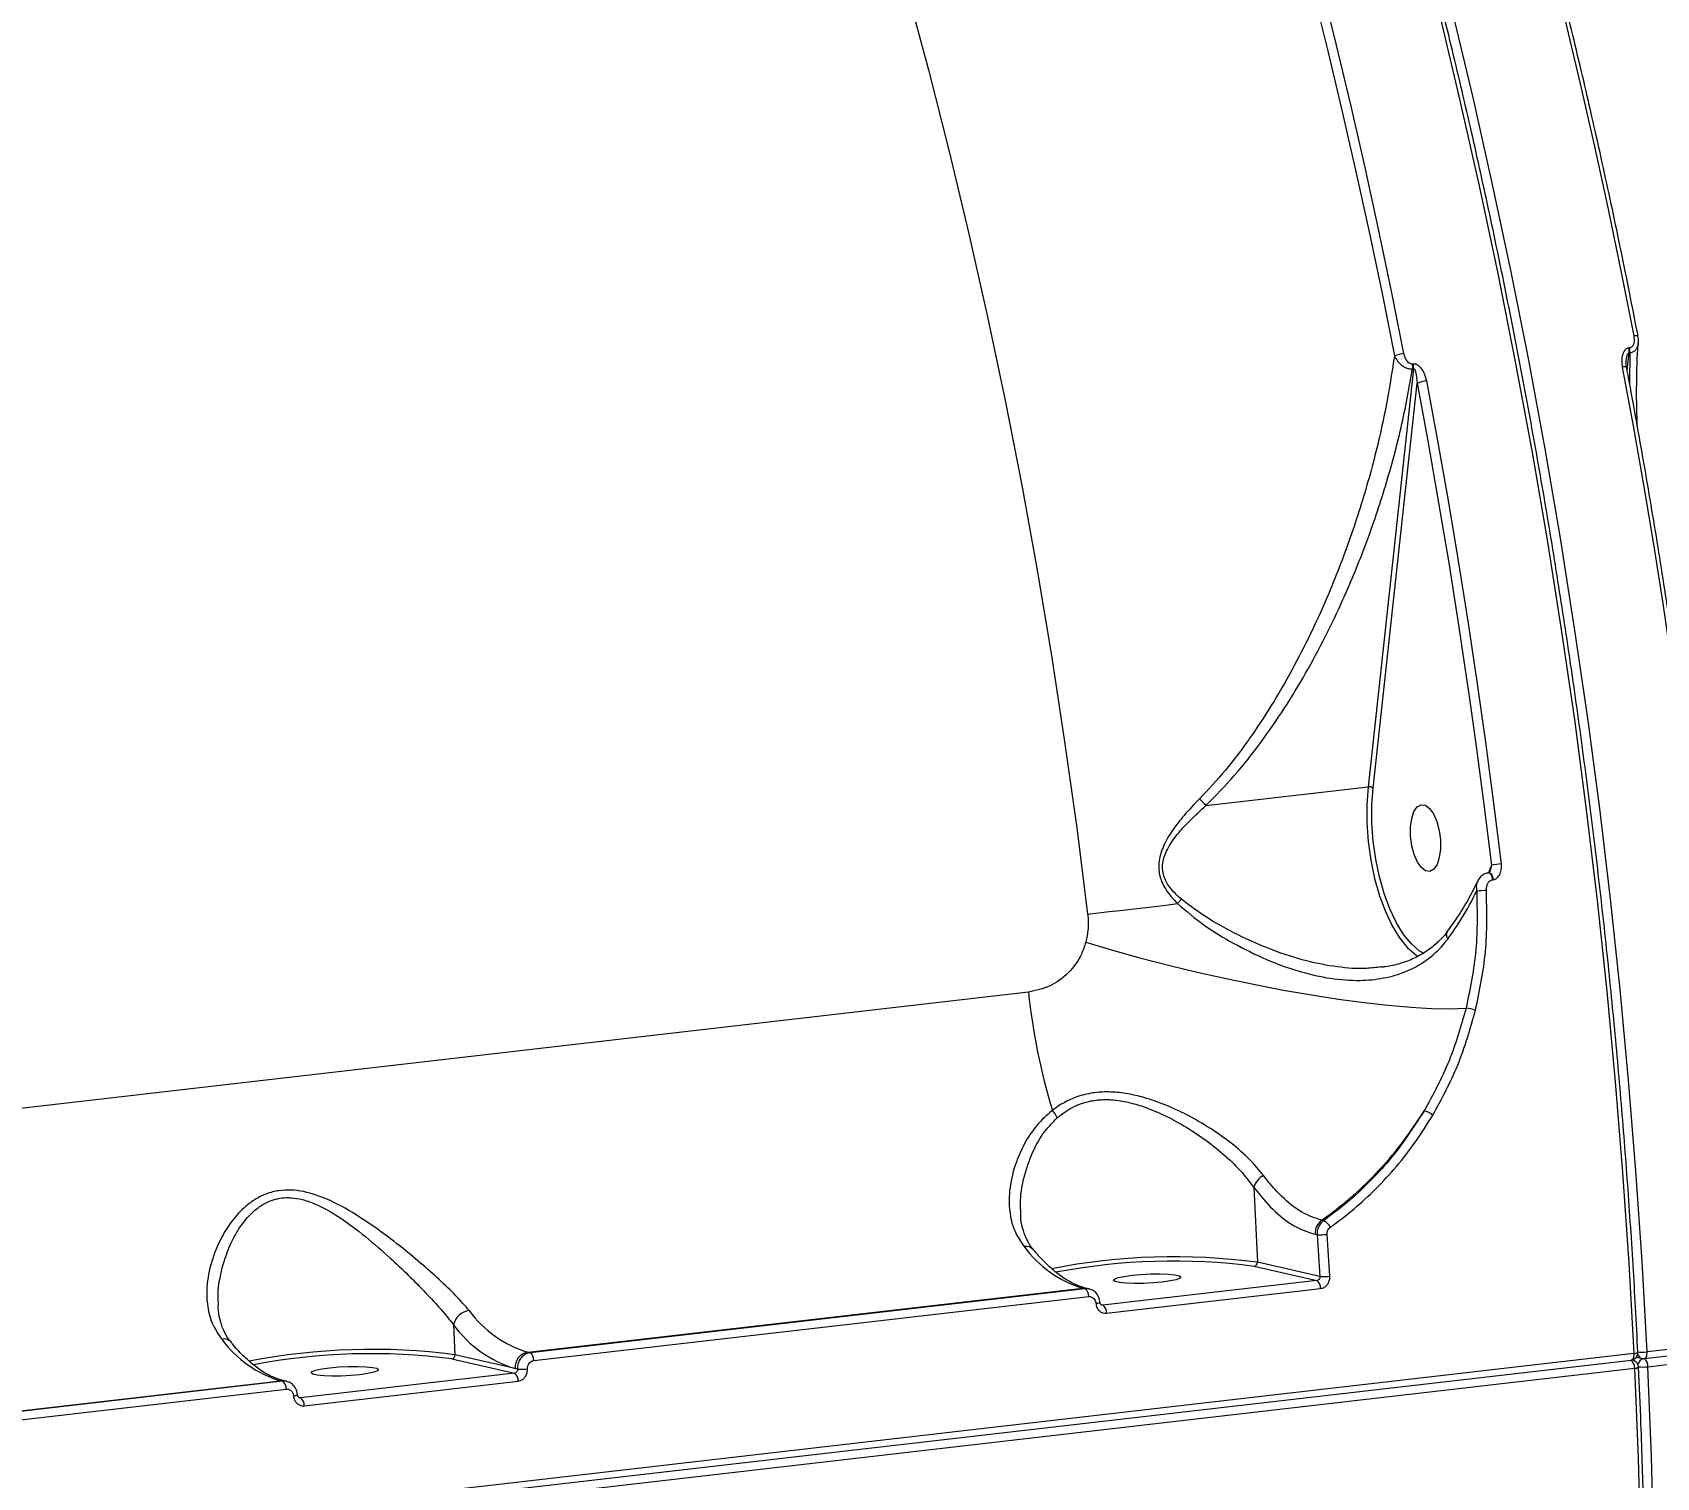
# Model space of a CAD drawing. Header units: millimetres. Extents: x -10881 to 8954, y -8695 to 5624.
# Drawn here: x 3864 to 4081, y -3457 to -3263.9 of the extents above; entities that cross this region are included whole.
import ezdxf

# ---------------------------------------------------------------- set-up
doc = ezdxf.new("R2010")
doc.units = ezdxf.units.MM
for name, color, linetype in [('DIKOM_ОБЪЕКТ', 7, 'Continuous'), ('DIKOM_РАЗМЕР_ЗОНА', 7, 'Continuous'), ('DIKOM_РАЗМЕР_ОБЪЕКТА', 7, 'Continuous')]:
    doc.layers.add(name, color=color, linetype=linetype)
doc.styles.add('style1', font='arial.ttf', dxfattribs={"width": 0.8})
doc.dimstyles.new('1-50', dxfattribs={"dimtxt": 300, "dimasz": 200, "dimexe": 100, "dimexo": 0, "dimgap": 100, "dimtad": 1, "dimtxsty": 'style1', "dimcen": 200, "dimclrd": 7, "dimclre": 7, "dimclrt": 7, "dimadec": 1, "dimazin": 2, "dimtfac": 1, "dimtmove": 0, "dimatfit": 2, "dimfxl": 0, "dimlwd": 25, "dimlwe": 18, "dimarcsym": 0})

# ---------------------------------------------------------------- blocks, each defined once
blk = doc.blocks.new('*D10')
at = {"layer": 'Defpoints', "color": 0, "transparency": 16777216}
for p in [(-7152.73, 2730.8), (7385.22, 911.28), (7385.22, -7693.77)]:
    blk.add_point(p, dxfattribs=at)
at = {"layer": 'DIKOM_РАЗМЕР_ОБЪЕКТА', "color": 7, "lineweight": 18, "transparency": 16777216}
for p, q in [((-7152.73, 2730.8), (-7152.73, -7793.77)), ((7385.22, 911.28), (7385.22, -7793.77))]:
    blk.add_line(p, q, dxfattribs=at)
at = {"layer": 'DIKOM_РАЗМЕР_ОБЪЕКТА', "color": 7, "lineweight": 25, "transparency": 16777216}
blk.add_line((-6952.73, -7693.77), (7185.22, -7693.77), dxfattribs=at)
at = {"layer": 'DIKOM_РАЗМЕР_ОБЪЕКТА', "color": 7, "transparency": 16777216}
for points in [[(-6952.73, -7660.43), (-6952.73, -7727.1), (-7152.73, -7693.77)], [(7185.22, -7660.43), (7185.22, -7727.1), (7385.22, -7693.77)]]:
    blk.add_solid(points, dxfattribs=at)
at = {"layer": 'DIKOM_РАЗМЕР_ОБЪЕКТА', "color": 7, "transparency": 16777216, "insert": (116.24, -7440.59), "char_height": 300, "attachment_point": 5, "style": 'style1'}
blk.add_mtext('14500', dxfattribs=at)
blk = doc.blocks.new('*D12')
at = {"layer": 'Defpoints', "color": 0, "transparency": 16777216}
for p in [(-9113.32, 3014.05), (8954.2, 2756.48), (8954.2, -8594.51)]:
    blk.add_point(p, dxfattribs=at)
at = {"layer": 'DIKOM_РАЗМЕР_ЗОНА', "color": 7, "lineweight": 18, "transparency": 16777216}
for p, q in [((-9113.32, 3014.05), (-9113.32, -8694.51)), ((8954.2, 2756.48), (8954.2, -8694.51))]:
    blk.add_line(p, q, dxfattribs=at)
at = {"layer": 'DIKOM_РАЗМЕР_ЗОНА', "color": 7, "lineweight": 25, "transparency": 16777216}
blk.add_line((-8913.32, -8594.51), (8754.2, -8594.51), dxfattribs=at)
at = {"layer": 'DIKOM_РАЗМЕР_ЗОНА', "color": 7, "transparency": 16777216}
for points in [[(-8913.32, -8561.18), (-8913.32, -8627.85), (-9113.32, -8594.51)], [(8754.2, -8561.18), (8754.2, -8627.85), (8954.2, -8594.51)]]:
    blk.add_solid(points, dxfattribs=at)
at = {"layer": 'DIKOM_РАЗМЕР_ЗОНА', "color": 7, "transparency": 16777216, "insert": (-79.56, -8341.34), "char_height": 300, "attachment_point": 5, "style": 'style1'}
blk.add_mtext('18000', dxfattribs=at)

msp = doc.modelspace()

# ---------------------------------------------------------------- linework, layer by layer
at = {"layer": 'DIKOM_ОБЪЕКТ', "color": 7, "linetype": 'Continuous', "lineweight": 15}
for p, q in [((4077.04, -3308.99), (4077.307, -3306.664)), ((4077.387, -3306.012), (4077.279, -3306.024)), ((4077.307, -3306.664), (4077.416, -3306.652)), ((4077.416, -3306.652), (4077.376, -3310.807)), ((4048.496, -3308.802), (4042.434, -3364.699)), ((4048.466, -3308.17), (4048.357, -3308.183)), ((4048.387, -3308.814), (4048.496, -3308.802)), ((4043.1, -3364.854), (4048.967, -3310.753)), ((4048.967, -3310.753), (4049.865, -3315.546)), ((4020.769, -3367.2), (4042.434, -3364.699)), ((4058.586, -3376.179), (4058.508, -3376.188)), ((4058.914, -3375.159), (4058.539, -3376.185)), ((4058.586, -3376.179), (4058.63, -3376.179)), ((4059.056, -3377.127), (4059.134, -3377.118)), ((4049.896, -3387.006), (4049.561, -3386.815)), ((4079.384, -3441.12), (4511.825, -3391.205)), ((4512.157, -3390.311), (4079.716, -3440.227)), ((3997.05, -3392.141), (3684.334, -3428.237)), ((4079.81, -3442.21), (4512.252, -3392.295)), ((4027.162, -3418.251), (4027.637, -3428.246)), ((4036.484, -3422.691), (4036.238, -3422.635)), ((4035.343, -3424.513), (4035.61, -3424.574)), ((4035.987, -3430.153), (4027.637, -3428.246)), ((4035.588, -3430.705), (4006.997, -3434.005)), ((4027.214, -3428.792), (4035.588, -3430.705)), ((3930.15, -3440.273), (4004.309, -3431.713)), ((4004.603, -3431.78), (3930.445, -3440.34)), ((3930.937, -3441.391), (4005.095, -3432.831)), ((4004.309, -3431.713), (4004.603, -3431.78)), ((4005.144, -3431.809), (4004.848, -3431.742)), ((4007.489, -3435.062), (4036.08, -3431.762)), ((4006.997, -3434.005), (4006.784, -3433.957)), ((4006.997, -3434.005), (4006.86, -3433.995)), ((3920.23, -3436.614), (3920.42, -3440.622)), ((3645.155, -3491.242), (4077.597, -3441.327)), ((4077.929, -3440.433), (3645.487, -3490.348)), ((3919.997, -3441.168), (3928.371, -3443.081)), ((3928.458, -3442.458), (3920.42, -3440.622)), ((3930.445, -3440.34), (3930.15, -3440.273)), ((4077.799, -3441.337), (4077.688, -3441.312)), ((4078.286, -3440.928), (4079.046, -3441.102)), ((3645.581, -3492.332), (4078.023, -3442.416)), ((3928.371, -3443.081), (3899.78, -3446.381)), ((3928.77, -3442.529), (3928.458, -3442.458)), ((3822.933, -3452.648), (3897.092, -3444.088)), ((3897.387, -3444.156), (3823.228, -3452.716)), ((3823.72, -3453.767), (3897.878, -3445.207)), ((3897.092, -3444.088), (3897.387, -3444.156)), ((3897.927, -3444.185), (3897.631, -3444.117)), ((3900.272, -3447.438), (3928.863, -3444.138)), ((3899.78, -3446.381), (3899.567, -3446.332)), ((3899.78, -3446.381), (3899.643, -3446.371))]:
    msp.add_line(p, q, dxfattribs=at)
at = {"layer": 'DIKOM_ОБЪЕКТ', "color": 7, "linetype": 'Continuous', "lineweight": 15, "flags": 128}
for points in [[(4062.456, -3237.936), (4064.639, -3246.041), (4066.753, -3254.213), (4068.797, -3262.447), (4070.77, -3270.739), (4072.672, -3279.086), (4074.501, -3287.485), (4076.257, -3295.931), (4077.939, -3304.421)], [(4030.736, -3241.908), (4032.877, -3249.856), (4034.952, -3257.868), (4036.959, -3265.939), (4038.898, -3274.068), (4040.769, -3282.249), (4042.569, -3290.481), (4044.299, -3298.758), (4045.958, -3307.079)], [(4047.226, -3306.77), (4045.564, -3298.431), (4043.83, -3290.135), (4042.026, -3281.885), (4040.152, -3273.686), (4038.208, -3265.539), (4036.196, -3257.45), (4034.117, -3249.42), (4031.971, -3241.454)], [(3980.792, -3258.096), (3983.695, -3268.858), (3986.463, -3279.746), (3989.094, -3290.751), (3991.587, -3301.861), (3993.937, -3313.066), (3996.145, -3324.356), (3998.206, -3335.721), (4000.12, -3347.15), (4001.884, -3358.632), (4003.497, -3370.157), (4004.958, -3381.714)], [(4051.909, -3261.239), (4054.668, -3272.746), (4057.288, -3284.358), (4059.769, -3296.067), (4062.106, -3307.863), (4064.299, -3319.734), (4066.345, -3331.672), (4068.243, -3343.667), (4069.992, -3355.708), (4071.589, -3367.784), (4073.033, -3379.887), (4074.324, -3392.006), (4075.46, -3404.13), (4076.44, -3416.249), (4077.263, -3428.353), (4077.929, -3440.433)], [(4079.716, -3440.227), (4079.05, -3428.147), (4078.227, -3416.043), (4077.247, -3403.923), (4076.111, -3391.799), (4074.82, -3379.681), (4073.376, -3367.578), (4071.779, -3355.501), (4070.03, -3343.461), (4068.132, -3331.466), (4066.086, -3319.528), (4063.893, -3307.656), (4061.556, -3295.861), (4059.075, -3284.152), (4056.455, -3272.539), (4053.696, -3261.033)], [(4076.394, -3308.574), (4077.843, -3316.436), (4079.229, -3324.327), (4080.549, -3332.245), (4081.805, -3340.187), (4082.995, -3348.15), (4084.119, -3356.131), (4085.177, -3364.127), (4086.167, -3372.135)], [(4060.241, -3374.996), (4059.233, -3366.86), (4058.156, -3358.737), (4057.01, -3350.63), (4055.796, -3342.542), (4054.515, -3334.475), (4053.166, -3326.433), (4051.751, -3318.42), (4050.27, -3310.437)], [(4049.865, -3315.546), (4050.445, -3318.717), (4051.856, -3326.711), (4053.202, -3334.734), (4054.48, -3342.781), (4055.691, -3350.851), (4055.949, -3352.63)], [(4055.949, -3352.63), (4056.834, -3358.939), (4057.909, -3367.042), (4058.914, -3375.159)], [(4042.434, -3364.699), (4042.266, -3367.051), (4042.271, -3369.508), (4042.448, -3372.015), (4042.795, -3374.511), (4043.301, -3376.939), (4043.956, -3379.242), (4044.745, -3381.366), (4045.648, -3383.261), (4046.645, -3384.884), (4047.713, -3386.195), (4047.881, -3386.366)], [(4049.561, -3386.815), (4049.296, -3386.64), (4048.217, -3385.699), (4047.182, -3384.427), (4046.215, -3382.854), (4045.339, -3381.016), (4044.575, -3378.956), (4043.94, -3376.723), (4043.449, -3374.368), (4043.113, -3371.948), (4042.941, -3369.517), (4042.937, -3367.134), (4043.1, -3364.854)], [(4048.257, -3368.912), (4048.564, -3367.996), (4048.995, -3367.368), (4049.515, -3367.077), (4050.084, -3367.147), (4050.654, -3367.573), (4051.18, -3368.319), (4051.618, -3369.327), (4051.934, -3370.513), (4052.101, -3371.782), (4052.107, -3373.031), (4051.95, -3374.159), (4051.644, -3375.075), (4051.213, -3375.703), (4050.692, -3375.994), (4050.124, -3375.924), (4049.554, -3375.498), (4049.028, -3374.751), (4048.59, -3373.744), (4048.274, -3372.558), (4048.106, -3371.289), (4048.101, -3370.04), (4048.257, -3368.912)], [(4058.507, -3376.188), (4058.569, -3376.191), (4058.697, -3376.256), (4058.819, -3376.396), (4058.924, -3376.599), (4059.006, -3376.85), (4059.056, -3377.127)], [(4058.63, -3376.179), (4058.647, -3376.182), (4058.775, -3376.247), (4058.897, -3376.387), (4059.002, -3376.59), (4059.084, -3376.841), (4059.134, -3377.118)], [(4004.958, -3381.714), (4006.388, -3381.549), (4007.844, -3381.38), (4009.322, -3381.208), (4010.821, -3381.033), (4012.337, -3380.855), (4013.869, -3380.675), (4015.415, -3380.492), (4016.971, -3380.308)], [(4004.71, -3385.455), (4008.262, -3386.508), (4011.951, -3387.531), (4015.74, -3388.514), (4019.592, -3389.447), (4023.468, -3390.321), (4027.33, -3391.127), (4031.141, -3391.857), (4034.862, -3392.505), (4038.457, -3393.063), (4041.89, -3393.526), (4045.128, -3393.89), (4048.138, -3394.151), (4050.891, -3394.306), (4053.36, -3394.354), (4055.519, -3394.295)], [(4047.881, -3386.366), (4048.826, -3387.165), (4049.115, -3387.356)], [(4035.61, -3424.574), (4035.659, -3425.272), (4035.707, -3425.969), (4035.755, -3426.667), (4035.803, -3427.364), (4035.849, -3428.062), (4035.896, -3428.759), (4035.942, -3429.456), (4035.987, -3430.153)], [(4037.325, -3430.114), (4037.279, -3429.415), (4037.234, -3428.717), (4037.187, -3428.018), (4037.14, -3427.318), (4037.093, -3426.619), (4037.045, -3425.92), (4036.996, -3425.221), (4036.947, -3424.522)], [(4014.928, -3430.902), (4013.714, -3431.014), (4012.436, -3431.08), (4011.196, -3431.094), (4010.096, -3431.055), (4009.225, -3430.967), (4008.653, -3430.837), (4008.426, -3430.674), (4008.564, -3430.493), (4009.054, -3430.307), (4009.857, -3430.133), (4010.909, -3429.984), (4012.123, -3429.871), (4013.401, -3429.805), (4014.641, -3429.791), (4015.741, -3429.83), (4016.612, -3429.918), (4017.184, -3430.049), (4017.411, -3430.211), (4017.273, -3430.392), (4016.783, -3430.578), (4015.98, -3430.752), (4014.928, -3430.902)], [(4004.309, -3431.713), (4004.659, -3431.71), (4004.848, -3431.742)], [(4077.929, -3440.433), (4077.929, -3440.624), (4077.913, -3440.805), (4077.88, -3440.967), (4077.832, -3441.104), (4077.77, -3441.212), (4077.697, -3441.286), (4077.616, -3441.323), (4077.597, -3441.327)], [(4077.799, -3441.337), (4077.704, -3441.322), (4077.656, -3441.318)], [(4079.384, -3441.12), (4079.402, -3441.117), (4079.484, -3441.08), (4079.557, -3441.006), (4079.619, -3440.898), (4079.667, -3440.76), (4079.7, -3440.598), (4079.716, -3440.418), (4079.716, -3440.227)], [(3907.711, -3443.277), (3906.497, -3443.389), (3905.219, -3443.455), (3903.979, -3443.47), (3902.879, -3443.431), (3902.008, -3443.343), (3901.436, -3443.212), (3901.209, -3443.05), (3901.347, -3442.868), (3901.837, -3442.683), (3902.64, -3442.509), (3903.692, -3442.359), (3904.906, -3442.247), (3906.184, -3442.181), (3907.424, -3442.167), (3908.524, -3442.205), (3909.395, -3442.294), (3909.967, -3442.424), (3910.194, -3442.587), (3910.056, -3442.768), (3909.566, -3442.954), (3908.763, -3443.128), (3907.711, -3443.277)], [(4078.023, -3442.416), (4078.505, -3454.454), (4078.828, -3466.444), (4078.993, -3478.377), (4078.999, -3490.243), (4078.845, -3502.032), (4078.534, -3513.734), (4078.063, -3525.338), (4077.435, -3536.836), (4076.649, -3548.217), (4075.706, -3559.473), (4074.608, -3570.593), (4073.354, -3581.568), (4071.945, -3592.389)], [(4073.732, -3592.182), (4075.141, -3581.361), (4076.395, -3570.386), (4077.493, -3559.267), (4078.436, -3548.011), (4079.222, -3536.63), (4079.85, -3525.132), (4080.321, -3513.527), (4080.632, -3501.826), (4080.786, -3490.037), (4080.78, -3478.171), (4080.615, -3466.238), (4080.292, -3454.248), (4079.81, -3442.21)], [(3897.092, -3444.088), (3897.442, -3444.086), (3897.631, -3444.117)]]:
    msp.add_lwpolyline(points, dxfattribs=at)
at = {"layer": 'DIKOM_ОБЪЕКТ', "color": 7, "linetype": 'Continuous', "lineweight": 15}
for centre, radius, start, end in [((4078.184, -3305.235), 0.849, 67.23769, 106.77271), ((4047.699, -3311.467), 4.721, 95.74032, 111.64242), ((4075.158, -3306.439), 2.16, 354.00712, 11.05171), ((4075.267, -3306.426), 2.16, 354.00712, 11.05171), ((4046.229, -3308.6), 2.168, 354.3283, 11.1042), ((4046.338, -3308.588), 2.168, 354.3283, 11.1042), ((4076.646, -3309.385), 0.849, 67.75733, 107.23627), ((4050.719, -3315.128), 4.712, 95.46793, 111.82447), ((4042.57, -3365.624), 0.935, 55.46256, 98.35001), ((4069.452, -3455.64), 81.168, 96.51593, 97.45938), ((4059.261, -3403.385), 24.851, 92.34173, 95.34372), ((4001.482, -3366.115), 21.009, 317.49769, 319.59993), ((4083.231, -3382.976), 86.667, 186.07081, 196.74817), ((4055.083, -3399.754), 5.477, 71.80158, 85.43045), ((3997.683, -3410.26), 3.446, 22.32789, 42.09515), ((4049.209, -3410.975), 3.04, 51.97172, 76.51015), ((4029.553, -3418.873), 2.471, 115.97286, 165.4187), ((4037.512, -3424.394), 2.172, 125.89182, 183.13345), ((4035.72, -3424.348), 1.825, 25.0441, 65.24717), ((3996.713, -3427.474), 1.348, 41.82307, 100.26635), ((4008.682, -3417.255), 15.105, 216.0673, 253.17049), ((4035.983, -3417.001), 7.582, 267.17711, 277.30203), ((4016.52, -3512.6), 85.083, 82.49221, 101.11955), ((4016.432, -3510.87), 82.782, 82.51615, 100.93842), ((4027.126, -3428.287), 0.513, 279.89732, 4.57321), ((4034.909, -3431.664), 1.175, 355.21162, 54.68796), ((4036.461, -3423.457), 6.713, 265.94668, 277.39035), ((4003.928, -3432.736), 1.171, 355.35069, 54.76163), ((3922.647, -3437.164), 2.479, 97.70691, 167.19347), ((3934.524, -3425.815), 15.105, 216.0673, 253.17049), ((4006.081, -3432.583), 1.142, 268.61052, 297.42104), ((4006.318, -3434.964), 1.175, 355.21162, 54.68796), ((3933.049, -3427.277), 15.86, 216.0673, 253.17049), ((3889.496, -3439.85), 1.348, 41.82307, 100.26635), ((3901.465, -3429.631), 15.105, 216.0673, 253.17049), ((3909.303, -3524.975), 85.083, 82.49221, 101.11955), ((3909.215, -3523.245), 82.782, 82.51615, 100.93842), ((3919.909, -3440.663), 0.513, 279.89732, 4.57321), ((3930.503, -3442.294), 2.052, 99.89732, 184.57321), ((3929.77, -3441.296), 1.171, 355.35069, 54.76163), ((4076.772, -3442.31), 1.256, 355.15586, 51.25871), ((4077.482, -3440.333), 1, 276.58432, 2.78515), ((4077.576, -3442.312), 1, 16.21925, 77.1343), ((4077.984, -3439.535), 0.9, 266.50129, 303.56187), ((4079.032, -3435.115), 5.157, 262.68351, 277.61406), ((4079.255, -3440.266), 0.862, 201.21773, 255.99349), ((4079.49, -3442.112), 1.015, 103.69948, 168.86353), ((4079.269, -3440.127), 1, 257.1343, 276.58432), ((4078.562, -3442.103), 1.252, 355.10808, 51.43981), ((3927.692, -3444.04), 1.175, 355.21162, 54.68796), ((3929.244, -3435.833), 6.713, 265.94668, 277.39035), ((4078.08, -3441.54), 0.878, 266.27172, 304.29937), ((4077.576, -3442.312), 1, 2.66331, 16.21925), ((4079.116, -3436.71), 5.543, 264.37653, 277.19291), ((3896.711, -3445.112), 1.171, 355.35069, 54.76163), ((3898.864, -3444.958), 1.142, 268.61052, 297.42104), ((3899.101, -3447.34), 1.175, 355.21162, 54.68796)]:
    msp.add_arc(centre, radius, start, end, dxfattribs=at)
for points, knots in [([(4078.481, -3440.285), (4078.38, -3438.284), (4078.086, -3432.484), (4077.493, -3422.861), (4076.655, -3411.417), (4075.675, -3399.963), (4074.557, -3388.509), (4073.3, -3377.062), (4071.906, -3365.63), (4070.376, -3354.224), (4068.711, -3342.851), (4066.912, -3331.52), (4064.981, -3320.239), (4062.918, -3309.017), (4060.726, -3297.863), (4058.406, -3286.784), (4055.961, -3275.789), (4053.39, -3264.886), (4050.698, -3254.083), (4047.885, -3243.389), (4044.954, -3232.812), (4041.907, -3222.359), (4038.746, -3212.039), (4035.474, -3201.858), (4032.093, -3191.825), (4028.605, -3181.948), (4025.013, -3172.233), (4021.321, -3162.688), (4017.529, -3153.321), (4013.643, -3144.137), (4009.663, -3135.145), (4005.594, -3126.35), (4001.438, -3117.76), (3997.198, -3109.381), (3992.877, -3101.218), (3988.48, -3093.28), (3984.008, -3085.57), (3979.465, -3078.095), (3974.855, -3070.862), (3970.18, -3063.874), (3965.446, -3057.137), (3960.653, -3050.658), (3955.808, -3044.439), (3950.912, -3038.487), (3945.97, -3032.806), (3940.984, -3027.399), (3935.96, -3022.272), (3930.9, -3017.428), (3925.809, -3012.87), (3920.69, -3008.604), (3915.546, -3004.631), (3910.383, -3000.955), (3905.204, -2997.579), (3900.012, -2994.506), (3894.813, -2991.739), (3889.609, -2989.276), (3884.406, -2987.133), (3879.665, -2985.426), (3876.664, -2984.574), (3875.392, -2984.214)], [0, 0, 0, 0, 0.009352, 0.0271207, 0.0448898, 0.0626588, 0.0804277, 0.0981966, 0.1159654, 0.1337343, 0.1515032, 0.1692722, 0.1870413, 0.2048104, 0.2225797, 0.2403492, 0.2581188, 0.2758886, 0.2936587, 0.3114291, 0.3291997, 0.3469707, 0.364742, 0.3825137, 0.4002858, 0.4180584, 0.4358315, 0.4536051, 0.4713793, 0.4891541, 0.5069295, 0.5247056, 0.5424824, 0.56026, 0.5780384, 0.5958176, 0.6135977, 0.6313787, 0.6491606, 0.6669434, 0.6847271, 0.7025116, 0.720297, 0.7380832, 0.7558699, 0.7736572, 0.7914447, 0.809232, 0.8270189, 0.8448047, 0.8625888, 0.8803707, 0.8981494, 0.9159239, 0.9336934, 0.9514566, 0.9692125, 0.9869601, 1, 1, 1, 1]), ([(4078.512, -3304.451), (4078.13, -3302.494), (4077.021, -3296.816), (4075.088, -3287.473), (4072.673, -3276.457), (4070.131, -3265.532), (4067.465, -3254.707), (4065.093, -3245.554), (4063.589, -3240.032), (4063.049, -3238.049)], [0, 0, 0, 0, 0.0864657, 0.250752, 0.4150434, 0.5793367, 0.7436321, 0.9079299, 1, 1, 1, 1]), ([(4077.939, -3304.421), (4077.971, -3304.701), (4078.018, -3305.107), (4077.889, -3305.586), (4077.74, -3305.832), (4077.564, -3305.973), (4077.442, -3306), (4077.387, -3306.012)], [0, 0, 0, 0, 0.4299746, 0.6257729, 0.7881205, 0.905263, 1, 1, 1, 1]), ([(4078.559, -3305.353), (4078.568, -3305.3), (4078.613, -3305.003), (4078.542, -3304.702), (4078.484, -3304.454)], [0, 0, 0, 0, 0.17851285, 1, 1, 1, 1]), ([(4045.958, -3307.079), (4045.543, -3309.705), (4044.711, -3314.971), (4042.765, -3322.928), (4040.305, -3330.91), (4037.022, -3339.499), (4033.49, -3346.964), (4029.904, -3353.269), (4026.856, -3357.951), (4023.574, -3362.363), (4021.086, -3365.029), (4019.913, -3366.286)], [0, 0, 0, 0, 0.1266496, 0.2539552, 0.3833036, 0.5133748, 0.6746734, 0.7563522, 0.8384276, 0.923821, 1, 1, 1, 1]), ([(4045.958, -3307.079), (4046.083, -3307.327), (4046.328, -3307.815), (4046.916, -3308.367), (4047.481, -3308.676), (4047.962, -3308.818), (4048.243, -3308.816), (4048.387, -3308.814)], [0, 0, 0, 0, 0.2736306, 0.5372557, 0.7207985, 0.8565464, 1, 1, 1, 1]), ([(4048.357, -3308.183), (4048.284, -3308.182), (4048.14, -3308.18), (4047.901, -3308.054), (4047.63, -3307.79), (4047.372, -3307.343), (4047.277, -3306.967), (4047.226, -3306.77)], [0, 0, 0, 0, 0.1190139, 0.237429, 0.412333, 0.6910396, 1, 1, 1, 1]), ([(4077.279, -3306.024), (4077.193, -3306.044), (4077, -3306.087), (4076.724, -3306.314), (4076.48, -3306.718), (4076.294, -3307.44), (4076.309, -3308.097), (4076.386, -3308.527), (4076.394, -3308.574)], [0, 0, 0, 0, 0.0933723, 0.2087465, 0.3720832, 0.5792995, 0.9536434, 1, 1, 1, 1]), ([(4076.931, -3307.73), (4076.932, -3307.698), (4076.941, -3307.508), (4077.005, -3307.212), (4077.096, -3306.899), (4077.19, -3306.736), (4077.26, -3306.676), (4077.292, -3306.668), (4077.307, -3306.664)], [0, 0, 0, 0, 0.0835713, 0.4905808, 0.7641543, 0.9109771, 0.9561959, 1, 1, 1, 1]), ([(4077.416, -3306.652), (4077.524, -3306.629), (4077.763, -3306.579), (4078.103, -3306.382), (4078.388, -3306.049), (4078.559, -3305.687), (4078.546, -3305.436), (4078.542, -3305.361)], [0, 0, 0, 0, 0.1636537, 0.3588383, 0.6083287, 0.8828755, 1, 1, 1, 1]), ([(4078.464, -3316.806), (4078.459, -3316.752), (4078.313, -3314.98), (4078.31, -3311.432), (4078.34, -3307.665), (4078.52, -3305.632), (4078.544, -3305.361)], [0, 0, 0, 0, 0.0144778, 0.4755797, 0.930234, 1, 1, 1, 1]), ([(4020.762, -3367.198), (4022.064, -3365.871), (4024.685, -3363.2), (4028.131, -3358.799), (4031.283, -3354.233), (4034.138, -3349.508), (4036.747, -3344.648), (4039.504, -3338.857), (4042.256, -3332.144), (4044.837, -3324.457), (4046.955, -3316.664), (4047.909, -3311.431), (4048.387, -3308.814)], [0, 0, 0, 0, 0.0822813, 0.1655631, 0.2475156, 0.3294893, 0.4129248, 0.4963687, 0.6209045, 0.7454526, 0.8727281, 1, 1, 1, 1]), ([(4050.27, -3310.437), (4050.19, -3310.121), (4050.037, -3309.516), (4049.616, -3308.796), (4049.179, -3308.375), (4048.803, -3308.176), (4048.578, -3308.172), (4048.466, -3308.17)], [0, 0, 0, 0, 0.30890378, 0.59234769, 0.76974198, 0.88449726, 1, 1, 1, 1]), ([(4048.496, -3308.802), (4048.511, -3308.802), (4048.545, -3308.803), (4048.603, -3308.841), (4048.705, -3308.971), (4048.92, -3309.596), (4048.946, -3310.235), (4048.967, -3310.753)], [0, 0, 0, 0, 0.0232943, 0.0519863, 0.1042428, 0.2733778, 1, 1, 1, 1]), ([(4076.974, -3308.598), (4076.961, -3308.539), (4076.896, -3308.245), (4076.915, -3307.957), (4076.93, -3307.727)], [0, 0, 0, 0, 0.20026718, 1, 1, 1, 1]), ([(4086.727, -3372.076), (4086.484, -3370.071), (4085.778, -3364.255), (4084.505, -3354.646), (4082.865, -3343.267), (4081.09, -3331.927), (4079.215, -3320.835), (4077.809, -3313.072), (4077.055, -3309.067), (4076.967, -3308.599)], [0, 0, 0, 0, 0.0939969, 0.2725895, 0.4511864, 0.6297838, 0.808382, 0.9775831, 1, 1, 1, 1]), ([(4019.913, -3366.286), (4019.208, -3367.016), (4017.913, -3368.359), (4016.238, -3370.512), (4015.004, -3372.6), (4014.36, -3374.734), (4014.514, -3376.726), (4015.411, -3378.639), (4016.402, -3379.699), (4016.971, -3380.308)], [0, 0, 0, 0, 0.1839977, 0.3384108, 0.4956213, 0.6241643, 0.7374526, 0.8492076, 1, 1, 1, 1]), ([(4017.481, -3379.731), (4016.907, -3379.205), (4015.924, -3378.304), (4015.068, -3376.709), (4014.932, -3375.578), (4015.046, -3374.381), (4015.604, -3372.878), (4016.913, -3371.017), (4018.675, -3369.077), (4020.031, -3367.861), (4020.769, -3367.2)], [0, 0, 0, 0, 0.1504162, 0.2579323, 0.3421015, 0.3655845, 0.4905432, 0.6470425, 0.8079138, 1, 1, 1, 1]), ([(4019.913, -3366.286), (4019.941, -3366.315), (4020.093, -3366.475), (4020.4, -3366.8), (4020.633, -3367.056), (4020.762, -3367.198)], [0, 0, 0, 0, 0.0927063, 0.4978143, 1, 1, 1, 1]), ([(4020.769, -3367.2), (4020.768, -3367.2), (4020.766, -3367.2), (4020.764, -3367.199), (4020.763, -3367.198), (4020.762, -3367.198)], [0, 0, 0, 0, 0.41913426, 0.76929819, 1, 1, 1, 1]), ([(4058.511, -3376.208), (4058.349, -3376.233), (4057.997, -3376.287), (4057.541, -3376.616), (4057.216, -3376.973), (4057.114, -3377.239), (4057.083, -3377.319)], [0, 0, 0, 0, 0.2546206, 0.5547835, 0.8662662, 1, 1, 1, 1]), ([(4058.74, -3375.9), (4058.73, -3375.934), (4058.704, -3376.021), (4058.64, -3376.116), (4058.592, -3376.168), (4058.57, -3376.183), (4058.57, -3376.182), (4058.571, -3376.182)], [0, 0, 0, 0, 0.2206584, 0.5636428, 0.8006196, 0.9653814, 1, 1, 1, 1]), ([(4058.914, -3375.159), (4058.897, -3375.289), (4058.865, -3375.536), (4058.782, -3375.783), (4058.742, -3375.9)], [0, 0, 0, 0, 0.5246443, 1, 1, 1, 1]), ([(4059.134, -3377.118), (4059.257, -3377.088), (4059.502, -3377.029), (4059.836, -3376.742), (4060.122, -3376.274), (4060.278, -3375.652), (4060.253, -3375.203), (4060.241, -3374.996)], [0, 0, 0, 0, 0.15227368, 0.30404779, 0.50801955, 0.77323171, 1, 1, 1, 1]), ([(4057.049, -3377.316), (4056.657, -3378.108), (4055.846, -3379.748), (4054.471, -3382.002), (4053.412, -3383.447), (4052.975, -3384.043)], [0, 0, 0, 0, 0.354055, 0.733646, 1, 1, 1, 1]), ([(4053.07, -3385.057), (4053.723, -3384.128), (4055.219, -3382), (4056.324, -3379.852), (4056.947, -3378.641)], [0, 0, 0, 0, 0.4365684, 1, 1, 1, 1]), ([(4056.947, -3378.641), (4057.002, -3381.252), (4057.115, -3386.539), (4056.055, -3391.688), (4055.519, -3394.295)], [0, 0, 0, 0, 0.493766, 1, 1, 1, 1]), ([(4056.793, -3394.552), (4057.329, -3391.954), (4058.413, -3386.693), (4058.302, -3381.29), (4058.246, -3378.554)], [0, 0, 0, 0, 0.4937617, 1, 1, 1, 1]), ([(4057.079, -3377.318), (4057.054, -3377.357), (4056.92, -3377.571), (4056.861, -3378.038), (4056.92, -3378.452), (4056.947, -3378.641)], [0, 0, 0, 0, 0.1099791, 0.5928838, 1, 1, 1, 1]), ([(4058.246, -3378.554), (4058.248, -3378.385), (4058.253, -3378.049), (4058.409, -3377.617), (4058.632, -3377.32), (4058.855, -3377.168), (4058.999, -3377.139), (4059.056, -3377.127)], [0, 0, 0, 0, 0.2717964, 0.5388461, 0.7375677, 0.8966132, 1, 1, 1, 1]), ([(4016.971, -3380.308), (4018.129, -3381.299), (4020.449, -3383.283), (4024.517, -3385.701), (4028.818, -3387.849), (4033.195, -3389.435), (4037.397, -3390.386), (4041.152, -3390.672), (4044.544, -3390.338), (4047.549, -3389.469), (4050.251, -3387.972), (4052.037, -3386.378), (4052.881, -3385.3), (4053.07, -3385.057)], [0, 0, 0, 0, 0.103936, 0.2080565, 0.3213671, 0.4346139, 0.5351328, 0.6355697, 0.7202651, 0.8048969, 0.890154, 0.9753341, 1, 1, 1, 1]), ([(4044.143, -3388.768), (4043.515, -3388.849), (4041.635, -3389.093), (4038.283, -3388.827), (4034.052, -3388.007), (4029.594, -3386.562), (4025.229, -3384.633), (4021.09, -3382.424), (4018.692, -3380.634), (4017.481, -3379.731)], [0, 0, 0, 0, 0.0724507, 0.21682871, 0.36503978, 0.52947852, 0.69773398, 0.84746684, 1, 1, 1, 1]), ([(4004.958, -3381.714), (4004.965, -3381.773), (4005.038, -3382.417), (4005.073, -3383.691), (4004.832, -3384.859), (4004.71, -3385.455)], [0, 0, 0, 0, 0.0468117, 0.5142778, 1, 1, 1, 1]), ([(4052.996, -3384.031), (4052.963, -3384.081), (4052.587, -3384.655), (4051.68, -3385.552), (4050.252, -3386.719), (4048.599, -3387.659), (4046.742, -3388.341), (4045.239, -3388.719), (4044.337, -3388.79), (4044.149, -3388.805)], [0, 0, 0, 0, 0.01670752, 0.19066244, 0.37039409, 0.5585556, 0.75170954, 0.94822429, 1, 1, 1, 1]), ([(4053.023, -3384.048), (4052.972, -3384.125), (4052.855, -3384.299), (4052.897, -3384.653), (4053, -3384.924), (4053.061, -3385.039), (4053.07, -3385.057)], [0, 0, 0, 0, 0.3142788, 0.7138325, 0.9555624, 1, 1, 1, 1]), ([(4004.71, -3385.455), (4004.531, -3386.004), (4004.03, -3387.543), (4002.453, -3389.683), (3999.984, -3391.509), (3998.035, -3391.929), (3997.05, -3392.141)], [0, 0, 0, 0, 0.15296172, 0.42837123, 0.71143565, 1, 1, 1, 1]), ([(4055.519, -3394.295), (4054.841, -3396.673), (4053.467, -3401.485), (4051.111, -3405.824), (4049.918, -3408.019)], [0, 0, 0, 0, 0.4941564, 1, 1, 1, 1]), ([(4051.082, -3408.58), (4052.272, -3406.39), (4054.679, -3401.956), (4056.083, -3397.039), (4056.793, -3394.552)], [0, 0, 0, 0, 0.4941765, 1, 1, 1, 1]), ([(4028.471, -3416.652), (4027.884, -3415.936), (4026.694, -3414.481), (4024.253, -3412.36), (4021.401, -3410.324), (4018.425, -3408.601), (4015.416, -3407.202), (4012.771, -3406.264), (4010.292, -3405.681), (4008.072, -3405.433), (4005.862, -3405.522), (4003.289, -3406.102), (4001.444, -3407.052), (4000.402, -3407.83), (4000.241, -3407.95)], [0, 0, 0, 0, 0.1084786, 0.2202175, 0.3276464, 0.4383071, 0.5238012, 0.6115056, 0.6745126, 0.7390859, 0.8027725, 0.8688952, 0.9797316, 1, 1, 1, 1]), ([(4000.871, -3408.951), (4001.018, -3408.828), (4001.96, -3408.043), (4003.578, -3407.118), (4005.833, -3406.554), (4007.188, -3406.479), (4008.616, -3406.542), (4010.116, -3406.755), (4012.402, -3407.391), (4014.885, -3408.401), (4017.669, -3409.865), (4020.477, -3411.68), (4023.134, -3413.778), (4025.458, -3415.992), (4026.588, -3417.491), (4027.162, -3418.251)], [0, 0, 0, 0, 0.0201015, 0.1287258, 0.1852706, 0.2440052, 0.254864, 0.3167944, 0.3805909, 0.4664196, 0.5546309, 0.663824, 0.7761654, 0.8865567, 1, 1, 1, 1]), ([(4000.241, -3407.95), (3999.511, -3408.596), (3998.024, -3409.912), (3996.322, -3412.601), (3995.015, -3415.713), (3994.402, -3418.906), (3994.491, -3421.79), (3995.117, -3424.194), (3996.044, -3425.53), (3996.473, -3426.148)], [0, 0, 0, 0, 0.1260993, 0.2567281, 0.4243368, 0.5968636, 0.7352992, 0.8775694, 1, 1, 1, 1]), ([(3996.05, -3421.655), (3996.016, -3421.237), (3995.893, -3419.736), (3996.367, -3416.948), (3997.416, -3413.798), (3998.886, -3411.009), (4000.204, -3409.643), (4000.871, -3408.951)], [0, 0, 0, 0, 0.0988224, 0.3550864, 0.6180695, 0.8063601, 1, 1, 1, 1]), ([(4036.238, -3422.635), (4037.493, -3421.699), (4040.015, -3419.819), (4043.567, -3416.394), (4046.955, -3412.505), (4048.926, -3409.52), (4049.918, -3408.019)], [0, 0, 0, 0, 0.2373861, 0.4771596, 0.7370093, 1, 1, 1, 1]), ([(4049.918, -3408.019), (4048.449, -3410.265), (4046.226, -3413.663), (4042.576, -3417.598), (4039.641, -3420.338), (4037.525, -3421.915), (4036.484, -3422.691)], [0, 0, 0, 0, 0.3951678, 0.5979285, 0.8021812, 1, 1, 1, 1]), ([(4037.374, -3423.576), (4038.435, -3422.782), (4040.555, -3421.198), (4043.503, -3418.461), (4046.267, -3415.456), (4048.837, -3412.176), (4050.332, -3409.782), (4051.082, -3408.58)], [0, 0, 0, 0, 0.19768131, 0.39470003, 0.59308917, 0.79579842, 1, 1, 1, 1]), ([(4036.238, -3422.635), (4035.348, -3422.337), (4033.543, -3421.733), (4031.156, -3419.808), (4029.473, -3417.971), (4028.694, -3416.946), (4028.471, -3416.652)], [0, 0, 0, 0, 0.3362341, 0.6822364, 0.9087879, 1, 1, 1, 1]), ([(3922.314, -3434.707), (3921.753, -3434.065), (3920.612, -3432.757), (3918.365, -3430.597), (3915.847, -3428.353), (3912.931, -3425.946), (3909.576, -3423.412), (3905.846, -3420.99), (3902.114, -3419.187), (3899.046, -3418.517), (3896.822, -3418.633), (3895.217, -3419.051), (3893.728, -3419.788), (3892.14, -3420.969), (3890.592, -3422.664), (3889.011, -3425.151), (3887.774, -3428.181), (3887.177, -3431.366), (3887.286, -3434.24), (3887.921, -3436.61), (3888.838, -3437.924), (3889.256, -3438.523)], [0, 0, 0, 0, 0.0545824, 0.1110311, 0.1659464, 0.2220128, 0.2890718, 0.3579604, 0.4226727, 0.4774036, 0.5047497, 0.5330995, 0.5623538, 0.592382, 0.6398889, 0.6885844, 0.7592835, 0.8320596, 0.8901594, 0.9498675, 1, 1, 1, 1]), ([(3888.83, -3434.004), (3888.797, -3433.625), (3888.671, -3432.164), (3889.134, -3429.418), (3890.122, -3426.337), (3891.5, -3423.751), (3892.832, -3422.023), (3894.25, -3420.798), (3895.794, -3419.917), (3897.302, -3419.588), (3898.803, -3419.62), (3900.042, -3419.828), (3902.268, -3420.589), (3905.144, -3422.244), (3908.508, -3424.798), (3911.54, -3427.448), (3914.225, -3429.991), (3916.515, -3432.309), (3918.606, -3434.57), (3919.684, -3435.927), (3920.23, -3436.614)], [0, 0, 0, 0, 0.0294318, 0.113615, 0.2000139, 0.2553445, 0.311802, 0.3446414, 0.3783624, 0.4266307, 0.4394889, 0.4696056, 0.5007252, 0.5750744, 0.6542834, 0.7356692, 0.8013298, 0.8681336, 0.9331476, 1, 1, 1, 1]), ([(4027.162, -3418.251), (4027.995, -3419.269), (4029.71, -3421.366), (4032.483, -3423.541), (4034.381, -3424.186), (4035.343, -3424.513)], [0, 0, 0, 0, 0.3175173, 0.6539172, 1, 1, 1, 1]), ([(3997.724, -3426.577), (3997.715, -3426.568), (3997.367, -3426.217), (3996.896, -3425.382), (3996.326, -3424.023), (3996.036, -3422.763), (3996.021, -3421.934), (3996.017, -3421.683)], [0, 0, 0, 0, 0.0070822, 0.2777994, 0.5667049, 0.8685903, 1, 1, 1, 1]), ([(4036.484, -3422.691), (4036.44, -3422.724), (4036.225, -3422.884), (4035.904, -3423.268), (4035.63, -3423.897), (4035.617, -3424.348), (4035.61, -3424.574)], [0, 0, 0, 0, 0.0806489, 0.3870727, 0.6935679, 1, 1, 1, 1]), ([(4036.947, -3424.522), (4036.949, -3424.408), (4036.953, -3424.181), (4037.086, -3423.866), (4037.245, -3423.672), (4037.351, -3423.592), (4037.374, -3423.576)], [0, 0, 0, 0, 0.3067236, 0.613302, 0.919473, 1, 1, 1, 1]), ([(4004.848, -3431.742), (4004.623, -3431.684), (4003.94, -3431.507), (4002.76, -3430.996), (4001.308, -3430.093), (3999.854, -3428.898), (3998.656, -3427.69), (3997.95, -3426.852), (3997.721, -3426.579)], [0, 0, 0, 0, 0.10248572, 0.31067362, 0.5124602, 0.70991559, 0.90568944, 1, 1, 1, 1]), ([(4035.987, -3430.153), (4035.987, -3430.21), (4035.989, -3430.324), (4035.926, -3430.483), (4035.823, -3430.609), (4035.703, -3430.683), (4035.621, -3430.699), (4035.588, -3430.705)], [0, 0, 0, 0, 0.2154741, 0.4306477, 0.6453485, 0.8595852, 1, 1, 1, 1]), ([(4036.08, -3431.762), (4036.178, -3431.744), (4036.426, -3431.697), (4036.791, -3431.475), (4037.11, -3431.098), (4037.313, -3430.623), (4037.321, -3430.284), (4037.325, -3430.114)], [0, 0, 0, 0, 0.1406201, 0.3550994, 0.5698681, 0.7848826, 1, 1, 1, 1]), ([(4005.226, -3431.835), (4005.218, -3431.831), (4005.029, -3431.738), (4004.811, -3431.76), (4004.603, -3431.78)], [0, 0, 0, 0, 0.0438712, 1, 1, 1, 1]), ([(4005.095, -3432.831), (4005.196, -3432.831), (4005.398, -3432.829), (4005.677, -3432.97), (4005.896, -3433.199), (4006.021, -3433.467), (4006.044, -3433.651), (4006.053, -3433.724)], [0, 0, 0, 0, 0.21424, 0.428583, 0.6431735, 0.858082, 1, 1, 1, 1]), ([(4006.589, -3433.598), (4006.562, -3433.375), (4006.502, -3432.891), (4006.081, -3432.305), (4005.619, -3431.934), (4005.311, -3431.879), (4005.225, -3431.864)], [0, 0, 0, 0, 0.2765838, 0.6021572, 0.8887877, 1, 1, 1, 1]), ([(3890.531, -3438.94), (3890.422, -3438.821), (3889.989, -3438.343), (3889.468, -3437.35), (3888.989, -3435.915), (3888.767, -3434.777), (3888.78, -3434.104), (3888.781, -3434.021)], [0, 0, 0, 0, 0.091393, 0.3652996, 0.6562686, 0.9574101, 1, 1, 1, 1]), ([(4006.053, -3433.724), (4006.067, -3433.834), (4006.101, -3434.109), (4006.289, -3434.511), (4006.616, -3434.854), (4007.034, -3435.065), (4007.337, -3435.063), (4007.489, -3435.062)], [0, 0, 0, 0, 0.1418471, 0.3567284, 0.5713333, 0.7857186, 1, 1, 1, 1]), ([(4006.861, -3433.989), (4006.842, -3433.986), (4006.794, -3433.981), (4006.709, -3433.908), (4006.636, -3433.762), (4006.604, -3433.656), (4006.607, -3433.597), (4006.607, -3433.596)], [0, 0, 0, 0, 0.21667823, 0.5703129, 0.7842585, 0.99821527, 1, 1, 1, 1]), ([(3897.631, -3444.117), (3897.406, -3444.059), (3896.723, -3443.883), (3895.543, -3443.372), (3894.091, -3442.469), (3892.637, -3441.274), (3891.439, -3440.066), (3890.733, -3439.227), (3890.504, -3438.955)], [0, 0, 0, 0, 0.10248572, 0.31067362, 0.5124602, 0.70991559, 0.90568944, 1, 1, 1, 1]), ([(3930.445, -3440.34), (3930.314, -3440.365), (3929.984, -3440.427), (3929.495, -3440.722), (3929.067, -3441.223), (3928.792, -3441.853), (3928.777, -3442.304), (3928.77, -3442.529)], [0, 0, 0, 0, 0.1407273, 0.3554498, 0.5702908, 0.7851571, 1, 1, 1, 1]), ([(3930.108, -3442.49), (3930.111, -3442.377), (3930.116, -3442.151), (3930.251, -3441.834), (3930.463, -3441.583), (3930.706, -3441.435), (3930.871, -3441.403), (3930.937, -3441.391)], [0, 0, 0, 0, 0.2151387, 0.4301737, 0.6449794, 0.8594762, 1, 1, 1, 1]), ([(3928.77, -3442.529), (3928.77, -3442.586), (3928.772, -3442.699), (3928.709, -3442.858), (3928.606, -3442.985), (3928.486, -3443.059), (3928.404, -3443.075), (3928.371, -3443.081)], [0, 0, 0, 0, 0.21547407, 0.43064771, 0.64534848, 0.85958516, 1, 1, 1, 1]), ([(3928.863, -3444.138), (3928.961, -3444.119), (3929.209, -3444.072), (3929.574, -3443.85), (3929.893, -3443.473), (3930.096, -3442.999), (3930.104, -3442.66), (3930.108, -3442.49)], [0, 0, 0, 0, 0.14062014, 0.3550994, 0.56986808, 0.78488261, 1, 1, 1, 1]), ([(3970.404, -3805.338), (3971.032, -3805), (3973.236, -3803.815), (3976.95, -3801.463), (3981.544, -3798.29), (3986.066, -3794.796), (3990.516, -3791.008), (3994.891, -3786.923), (3999.186, -3782.545), (4003.4, -3777.877), (4007.527, -3772.923), (4011.565, -3767.687), (4015.512, -3762.173), (4019.363, -3756.386), (4023.116, -3750.329), (4026.769, -3744.007), (4030.318, -3737.426), (4033.761, -3730.59), (4037.096, -3723.504), (4040.319, -3716.175), (4043.429, -3708.607), (4046.424, -3700.806), (4049.3, -3692.778), (4052.057, -3684.529), (4054.692, -3676.066), (4057.203, -3667.394), (4059.588, -3658.521), (4061.846, -3649.452), (4063.974, -3640.195), (4065.972, -3630.757), (4067.838, -3621.145), (4069.571, -3611.365), (4071.169, -3601.426), (4072.63, -3591.334), (4073.955, -3581.098), (4075.142, -3570.725), (4076.19, -3560.222), (4077.099, -3549.598), (4077.867, -3538.861), (4078.495, -3528.018), (4078.981, -3517.078), (4079.326, -3506.049), (4079.529, -3494.94), (4079.59, -3483.758), (4079.509, -3472.512), (4079.284, -3461.21), (4078.966, -3451.123), (4078.687, -3444.797), (4078.575, -3442.266)], [0, 0, 0, 0, 0.008821, 0.0309505, 0.0530921, 0.0752453, 0.0974091, 0.1195824, 0.1417639, 0.1639521, 0.1861459, 0.208344, 0.2305454, 0.252749, 0.2749543, 0.2971604, 0.319367, 0.3415734, 0.3637794, 0.3859847, 0.4081893, 0.4303928, 0.4525954, 0.4747969, 0.4969974, 0.5191968, 0.5413951, 0.5635924, 0.5857887, 0.6079841, 0.6301785, 0.6523721, 0.6745649, 0.6967568, 0.7189481, 0.7411387, 0.7633286, 0.785518, 0.8077068, 0.8298951, 0.852083, 0.8742704, 0.8964575, 0.9186442, 0.9408306, 0.9630167, 0.9852026, 1, 1, 1, 1]), ([(3898.009, -3444.211), (3898.001, -3444.207), (3897.812, -3444.114), (3897.594, -3444.135), (3897.387, -3444.156)], [0, 0, 0, 0, 0.0438712, 1, 1, 1, 1]), ([(3897.878, -3445.207), (3897.979, -3445.206), (3898.181, -3445.205), (3898.46, -3445.346), (3898.679, -3445.575), (3898.804, -3445.842), (3898.827, -3446.026), (3898.836, -3446.1)], [0, 0, 0, 0, 0.21424, 0.428583, 0.6431735, 0.858082, 1, 1, 1, 1]), ([(3899.372, -3445.974), (3899.345, -3445.751), (3899.285, -3445.267), (3898.864, -3444.681), (3898.402, -3444.309), (3898.094, -3444.255), (3898.008, -3444.24)], [0, 0, 0, 0, 0.2765838, 0.6021572, 0.8887877, 1, 1, 1, 1]), ([(3898.836, -3446.1), (3898.85, -3446.209), (3898.884, -3446.485), (3899.072, -3446.886), (3899.399, -3447.23), (3899.817, -3447.441), (3900.12, -3447.439), (3900.272, -3447.438)], [0, 0, 0, 0, 0.1418471, 0.3567284, 0.5713333, 0.7857186, 1, 1, 1, 1]), ([(3899.644, -3446.364), (3899.625, -3446.362), (3899.577, -3446.357), (3899.492, -3446.283), (3899.419, -3446.138), (3899.387, -3446.031), (3899.39, -3445.972), (3899.39, -3445.972)], [0, 0, 0, 0, 0.2166782, 0.5703129, 0.7842585, 0.9982153, 1, 1, 1, 1])]:
    msp.add_open_spline(points, degree=3, knots=knots, dxfattribs=at)

# ---------------------------------------------------------------- dimensions: what is measured, and where the dimension line sits
at = {"layer": 'DIKOM_РАЗМЕР_ЗОНА'}
dim = msp.add_linear_dim(base=(8954.2, -8594.513), p1=(-9113.319, 3014.045), p2=(8954.2, 2756.48), text='18000', dimstyle='1-50', dxfattribs=at)
dim.commit()
dim.dimension.update_dxf_attribs({"geometry": '*D12', "text_midpoint": (-79.559, -8594.513), "dimtype": 160})
at = {"layer": 'DIKOM_РАЗМЕР_ОБЪЕКТА'}
dim = msp.add_linear_dim(base=(7385.217, -7693.766), p1=(-7152.73, 2730.795), p2=(7385.217, 911.281), text='14500', dimstyle='1-50', dxfattribs=at)
dim.commit()
dim.dimension.update_dxf_attribs({"geometry": '*D10', "text_midpoint": (116.244, -7693.766), "dimtype": 160})

doc.saveas('drawing.dxf')
